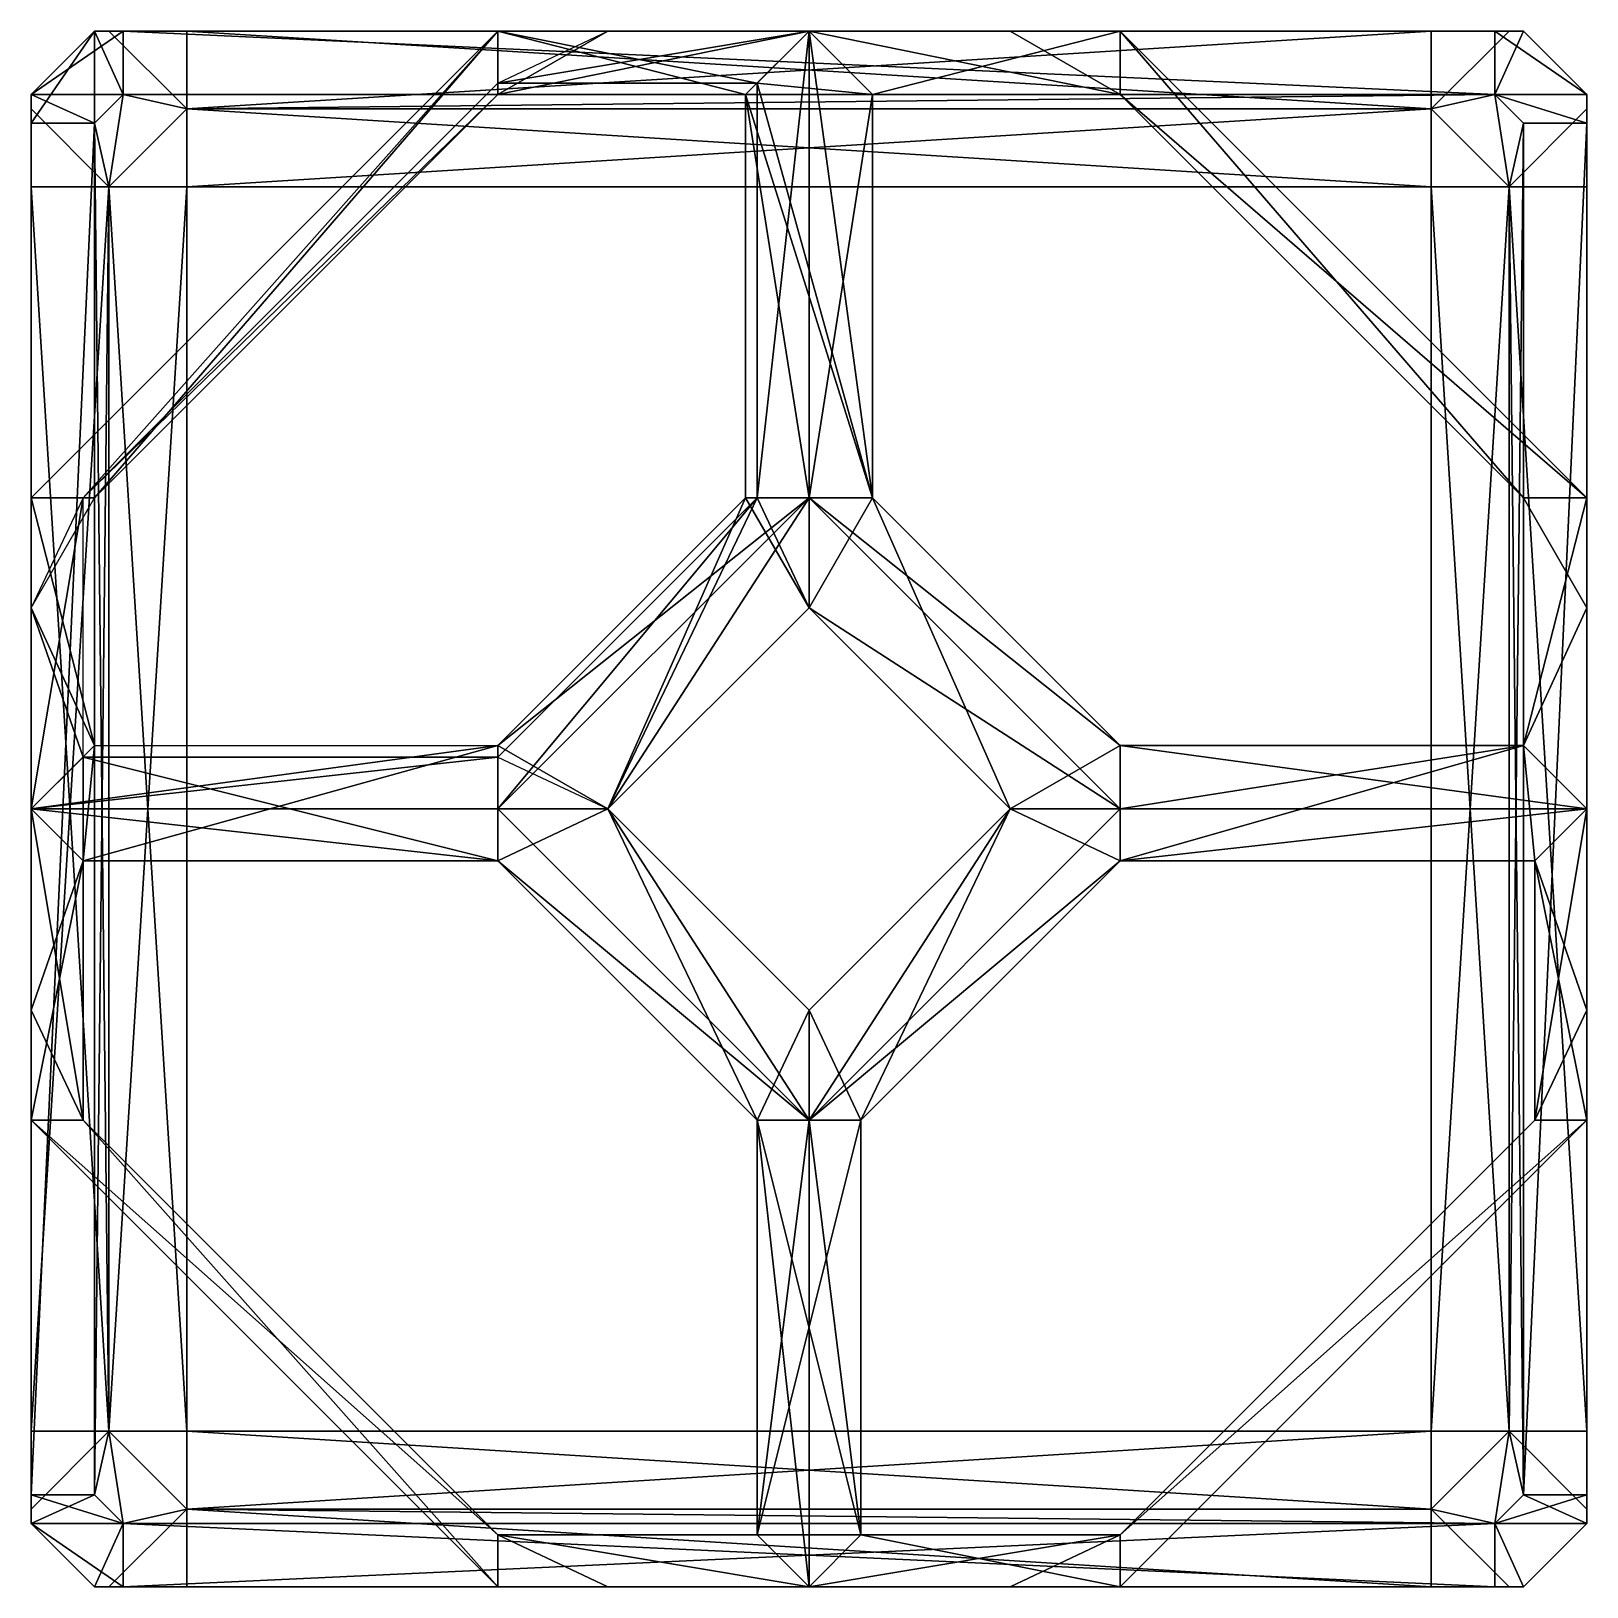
# Model space of a CAD drawing. Header units: metres. Extents: x 0 to 20, y 0 to 20.
import ezdxf

# ---------------------------------------------------------------- set-up
doc = ezdxf.new("R2010")
doc.units = ezdxf.units.M

msp = doc.modelspace()

# ---------------------------------------------------------------- linework, layer by layer
for points in [[(1.184, 19.184), (0, 19.184), (1.184, 20), (1.184, 19.184)], [(1.184, 20), (0, 19.184), (0.816, 20), (1.184, 20)], [(0, 19.184), (0.816, 20), (0.816, 20), (0, 19.184)], [(0.816, 20), (0, 19.184), (0, 19.184), (0.816, 20)], [(0, 14), (0.667, 14), (6, 20), (0, 14)], [(0.816, 14), (0, 14), (6, 20), (0.816, 14)], [(0, 18.816), (0.816, 20), (0, 19.184), (0, 18.816)], [(0.816, 20), (0, 18.816), (0.816, 18.816), (0.816, 20)], [(6, 19.333), (6, 20), (0.667, 14), (6, 19.333)], [(2, 20), (1.184, 20), (0.816, 20), (2, 20)], [(2, 20), (0.816, 20), (1, 20), (2, 20)], [(1, 20), (0.816, 20), (0.816, 20), (1, 20)], [(1, 20), (0.816, 20), (1, 20), (1, 20)], [(1, 20), (0.816, 20), (2, 20), (1, 20)], [(2, 20), (0.816, 20), (1.184, 20), (2, 20)], [(0.816, 14), (6, 20), (6, 19.184), (0.816, 14)], [(0.816, 20), (0.816, 18.816), (1.184, 19.184), (0.816, 20)], [(0.816, 20), (1.184, 19.184), (1.184, 20), (0.816, 20)], [(2, 20), (2, 19), (1, 20), (2, 20)], [(1, 20), (2, 19), (2, 20), (1, 20)], [(1, 20), (2, 19), (2, 19), (1, 20)], [(2, 19), (1, 20), (1, 20), (2, 19)], [(1.184, 20), (18.816, 19.184), (18.816, 20), (1.184, 20)], [(18.816, 19.184), (1.184, 20), (1.184, 19.184), (18.816, 19.184)], [(1.184, 20), (2, 20), (18.816, 20), (1.184, 20)], [(2, 20), (1.184, 20), (18, 20), (2, 20)], [(18, 20), (1.184, 20), (18.816, 20), (18, 20)], [(1.184, 20), (18.816, 19.184), (1.184, 19.184), (1.184, 20)], [(18.816, 19.184), (1.184, 20), (18.816, 20), (18.816, 19.184)], [(2, 20), (18, 19), (2, 19), (2, 20)], [(18, 19), (2, 20), (18, 20), (18, 19)], [(2, 19), (18, 20), (2, 20), (2, 19)], [(18, 20), (2, 19), (18, 19), (18, 20)], [(18, 20), (18.816, 20), (2, 20), (18, 20)], [(9.333, 19.333), (10, 20), (6, 20), (9.333, 19.333)], [(9.333, 19.333), (6, 20), (6, 19.333), (9.333, 19.333)], [(6, 19.184), (6, 20), (9.184, 19.184), (6, 19.184)], [(10, 20), (9.184, 19.184), (6, 20), (10, 20)], [(6, 20), (10, 20), (10, 20), (6, 20)], [(10, 20), (6, 20), (7.414, 20), (10, 20)], [(7.414, 20), (6, 20), (10, 20), (7.414, 20)], [(6, 19.333), (10, 20), (9.333, 19.333), (6, 19.333)], [(10, 20), (6, 19.333), (7.414, 20), (10, 20)], [(10, 20), (6, 19.184), (7.414, 20), (10, 20)], [(6, 19.184), (10, 20), (9.184, 19.184), (6, 19.184)], [(6, 19.184), (6, 19.333), (7.414, 20), (6, 19.184)], [(7.414, 20), (10, 20), (10, 20), (7.414, 20)], [(10, 14), (9.184, 19.184), (10, 20), (10, 14)], [(9.184, 19.184), (10, 20), (10.816, 19.184), (9.184, 19.184)], [(9.333, 14), (10, 14), (10, 20), (9.333, 14)], [(9.333, 14), (10, 20), (9.333, 19.333), (9.333, 14)], [(10, 20), (10.816, 19.184), (9.333, 19.333), (10, 20)], [(10.816, 14), (10, 14), (10, 20), (10.816, 14)], [(10.816, 14), (10, 20), (10.816, 19.184), (10.816, 14)], [(10.816, 19.184), (10, 20), (14, 19.184), (10.816, 19.184)], [(14, 20), (14, 19.184), (10, 20), (14, 20)], [(10, 14), (10.816, 19.184), (10, 20), (10, 14)], [(10, 20), (10.816, 19.184), (14, 20), (10, 20)], [(10, 20), (14, 20), (10, 20), (10, 20)], [(14, 20), (10, 20), (12.586, 20), (14, 20)], [(14, 20), (12.586, 20), (10, 20), (14, 20)], [(14, 20), (10, 20), (10, 20), (14, 20)], [(10, 20), (14, 19.184), (10.816, 19.184), (10, 20)], [(14, 19.184), (10, 20), (12.586, 20), (14, 19.184)], [(14, 19.184), (10, 20), (12.586, 20), (14, 19.184)], [(10, 20), (14, 19.184), (10.816, 19.184), (10, 20)], [(14, 19.184), (14, 20), (10.816, 19.184), (14, 19.184)], [(14, 19.184), (14, 19.184), (12.586, 20), (14, 19.184)], [(20, 14), (14, 19.184), (14, 20), (20, 14)], [(19.184, 14), (20, 14), (14, 20), (19.184, 14)], [(19.184, 14), (14, 20), (14, 19.184), (19.184, 14)], [(19, 20), (18, 19), (18, 20), (19, 20)], [(19, 20), (18, 19), (18, 19), (19, 20)], [(18, 19), (19, 20), (19, 20), (18, 19)], [(18, 20), (18, 19), (19, 20), (18, 20)], [(18.816, 20), (18, 20), (19.184, 20), (18.816, 20)], [(19.184, 20), (18, 20), (19, 20), (19.184, 20)], [(19.184, 20), (19, 20), (18, 20), (19.184, 20)], [(19.184, 20), (18, 20), (18.816, 20), (19.184, 20)], [(20, 19.184), (18.816, 19.184), (18.816, 20), (20, 19.184)], [(20, 19.184), (18.816, 20), (19.184, 20), (20, 19.184)], [(18.816, 19.184), (20, 19.184), (19.184, 20), (18.816, 19.184)], [(18.816, 19.184), (19.184, 20), (18.816, 20), (18.816, 19.184)], [(19.184, 20), (19, 20), (19.184, 20), (19.184, 20)], [(19.184, 20), (19, 20), (19, 20), (19.184, 20)], [(19.184, 20), (20, 19.184), (20, 19.184), (19.184, 20)], [(20, 19.184), (19.184, 20), (19.184, 20), (20, 19.184)], [(0.667, 14), (6, 19.184), (6, 19.333), (0.667, 14)], [(9.333, 19.333), (10.816, 14), (9.333, 14), (9.333, 19.333)], [(10.816, 14), (9.333, 19.333), (10.816, 19.184), (10.816, 14)], [(0, 19.184), (0.816, 18.816), (0, 18.816), (0, 19.184)], [(0.816, 18.816), (0, 19.184), (1.184, 19.184), (0.816, 18.816)], [(0, 19), (0, 18.816), (0, 19.184), (0, 19)], [(0, 19), (0, 19.184), (0, 19), (0, 19)], [(0, 18.816), (0, 19), (0, 19.184), (0, 18.816)], [(0, 19.184), (0, 19), (0, 19.184), (0, 19.184)], [(6, 19.184), (0.667, 14), (0.816, 14), (6, 19.184)], [(1, 18), (0.816, 18.816), (1.184, 19.184), (1, 18)], [(0.816, 18.816), (1, 18), (1.184, 19.184), (0.816, 18.816)], [(1, 18), (1.184, 19.184), (2, 19), (1, 18)], [(1.184, 19.184), (1, 18), (2, 19), (1.184, 19.184)], [(2, 19), (1.184, 19.184), (18.816, 19.184), (2, 19)], [(1.184, 19.184), (2, 19), (18.816, 19.184), (1.184, 19.184)], [(2, 19), (18.816, 19.184), (18, 19), (2, 19)], [(18.816, 19.184), (2, 19), (18, 19), (18.816, 19.184)], [(10, 14), (9.184, 14), (9.184, 19.184), (10, 14)], [(10.816, 14), (9.184, 19.184), (9.184, 14), (10.816, 14)], [(9.184, 19.184), (10.816, 14), (10.816, 19.184), (9.184, 19.184)], [(10, 14), (10.816, 14), (10.816, 19.184), (10, 14)], [(20, 14), (19.184, 14), (14, 19.184), (20, 14)], [(19.184, 14), (14, 19.184), (19.184, 14), (19.184, 14)], [(14, 19.184), (19.184, 14), (14, 19.184), (14, 19.184)], [(18, 19), (18.816, 19.184), (19, 18), (18, 19)], [(18.816, 19.184), (18, 19), (19, 18), (18.816, 19.184)], [(18.816, 19.184), (20, 18.816), (19.184, 18.816), (18.816, 19.184)], [(20, 18.816), (18.816, 19.184), (20, 19.184), (20, 18.816)], [(19, 18), (18.816, 19.184), (19.184, 18.816), (19, 18)], [(20, 18.816), (18.816, 19.184), (19.184, 18.816), (20, 18.816)], [(18.816, 19.184), (20, 18.816), (20, 19.184), (18.816, 19.184)], [(18.816, 19.184), (19, 18), (19.184, 18.816), (18.816, 19.184)], [(20, 19), (20, 18.816), (20, 19.184), (20, 19)], [(20, 19), (20, 19.184), (20, 19), (20, 19)], [(20, 18.816), (20, 19), (20, 19.184), (20, 18.816)], [(20, 19.184), (20, 19), (20, 19.184), (20, 19.184)], [(0, 18), (0, 19), (1, 18), (0, 18)], [(1, 18), (0, 19), (1, 18), (1, 18)], [(0, 19), (1, 18), (0, 19), (0, 19)], [(0, 19), (0, 18), (1, 18), (0, 19)], [(0, 18), (0, 18.816), (0, 19), (0, 18)], [(0, 18.816), (0, 18), (0, 19), (0, 18.816)], [(0.816, 18.816), (0, 1.184), (0.816, 1.184), (0.816, 18.816)], [(0, 1.184), (0.816, 18.816), (0, 18.816), (0, 1.184)], [(0, 2), (0, 1.184), (0, 18.816), (0, 2)], [(0, 2), (0, 18.816), (0, 18), (0, 2)], [(0, 1.184), (0, 2), (0, 18.816), (0, 1.184)], [(0, 18.816), (0, 2), (0, 18), (0, 18.816)], [(0.816, 18.816), (0, 1.184), (0, 18.816), (0.816, 18.816)], [(0, 1.184), (0.816, 18.816), (0.816, 1.184), (0, 1.184)], [(0.816, 18.816), (1, 18), (0.816, 1.184), (0.816, 18.816)], [(0.816, 1.184), (1, 2), (0.816, 18.816), (0.816, 1.184)], [(1, 18), (0.816, 18.816), (1, 2), (1, 18)], [(2, 19), (1, 18), (2, 18), (2, 19)], [(2, 19), (2, 18), (1, 18), (2, 19)], [(2, 19), (1, 18), (1, 18), (2, 19)], [(1, 18), (2, 19), (2, 19), (1, 18)], [(2, 19), (1, 18), (2, 18), (2, 19)], [(2, 19), (1, 18), (2, 18), (2, 19)], [(18, 19), (2, 18), (2, 19), (18, 19)], [(2, 18), (18, 19), (18, 18), (2, 18)], [(18, 19), (2, 18), (18, 18), (18, 19)], [(2, 18), (18, 19), (2, 19), (2, 18)], [(18, 18), (2, 19), (2, 18), (18, 18)], [(2, 19), (18, 18), (18, 19), (2, 19)], [(2, 19), (18, 18), (2, 18), (2, 19)], [(18, 18), (2, 19), (18, 19), (18, 18)], [(18, 19), (19, 18), (18, 18), (18, 19)], [(18, 19), (18, 18), (19, 18), (18, 19)], [(19, 18), (18, 19), (18, 18), (19, 18)], [(18, 19), (19, 18), (19, 18), (18, 19)], [(19, 18), (18, 19), (18, 19), (19, 18)], [(19, 18), (18, 18), (18, 19), (19, 18)], [(20, 19), (19, 18), (20, 18), (20, 19)], [(20, 19), (20, 18), (19, 18), (20, 19)], [(20, 19), (19, 18), (19, 18), (20, 19)], [(19, 18), (20, 19), (20, 19), (19, 18)], [(19, 18), (19.184, 18.816), (19, 2), (19, 18)], [(19, 2), (19.184, 18.816), (19.184, 1.184), (19, 2)], [(19, 18), (19.184, 1.184), (19.184, 18.816), (19, 18)], [(19.184, 1.184), (20, 18.816), (20, 1.184), (19.184, 1.184)], [(20, 18.816), (19.184, 1.184), (19.184, 18.816), (20, 18.816)], [(19.184, 1.184), (20, 18.816), (19.184, 18.816), (19.184, 1.184)], [(20, 18.816), (19.184, 1.184), (20, 1.184), (20, 18.816)], [(20, 18), (20, 18.816), (20, 19), (20, 18)], [(20, 18.816), (20, 18), (20, 19), (20, 18.816)], [(20, 2), (20, 1.184), (20, 18.816), (20, 2)], [(20, 2), (20, 18.816), (20, 18), (20, 2)], [(20, 1.184), (20, 2), (20, 18.816), (20, 1.184)], [(20, 18.816), (20, 2), (20, 18), (20, 18.816)], [(1, 18), (0, 2), (0, 18), (1, 18)], [(0, 2), (1, 18), (1, 2), (0, 2)], [(1, 2), (0, 18), (0, 2), (1, 2)], [(0, 18), (1, 2), (1, 18), (0, 18)], [(1, 2), (0.816, 1.184), (1, 18), (1, 2)], [(2, 18), (1, 2), (2, 2), (2, 18)], [(1, 2), (2, 18), (1, 18), (1, 2)], [(1, 18), (2, 2), (1, 2), (1, 18)], [(2, 2), (1, 18), (2, 18), (2, 2)], [(2, 18), (1, 2), (2, 2), (2, 18)], [(1, 2), (2, 18), (1, 18), (1, 2)], [(2, 18), (1, 2), (1, 18), (2, 18)], [(1, 2), (2, 18), (2, 2), (1, 2)], [(18, 2), (19, 18), (19, 2), (18, 2)], [(19, 18), (18, 2), (18, 18), (19, 18)], [(19, 18), (18, 2), (19, 2), (19, 18)], [(18, 2), (19, 18), (18, 18), (18, 2)], [(19, 2), (18, 18), (18, 2), (19, 2)], [(18, 18), (19, 2), (19, 18), (18, 18)], [(19, 18), (18, 2), (18, 18), (19, 18)], [(18, 2), (19, 18), (19, 2), (18, 2)], [(20, 2), (19, 18), (19, 2), (20, 2)], [(19, 18), (20, 2), (20, 18), (19, 18)], [(19, 18), (20, 2), (19, 2), (19, 18)], [(20, 2), (19, 18), (20, 18), (20, 2)], [(19, 2), (19.184, 1.184), (19, 18), (19, 2)], [(0, 10), (0.667, 10.667), (0.667, 14), (0, 10)], [(0, 10), (0.667, 14), (0, 14), (0, 10)], [(0.816, 10.816), (0, 10), (0, 14), (0.816, 10.816)], [(0.816, 10.816), (0, 14), (0.816, 14), (0.816, 10.816)], [(0, 10), (0, 10), (0, 14), (0, 10)], [(0, 10), (0, 14), (0, 12.586), (0, 10)], [(0, 10), (0, 12.586), (0, 14), (0, 10)], [(0, 12.586), (0.667, 10.667), (0.667, 14), (0, 12.586)], [(0.667, 14), (0, 12.586), (0.816, 14), (0.667, 14)], [(0.816, 10.816), (0, 12.586), (0.816, 14), (0.816, 10.816)], [(7.414, 10), (10, 14), (6, 10), (7.414, 10)], [(10, 14), (9.333, 14), (6, 10), (10, 14)], [(6, 10.667), (6, 10), (9.333, 14), (6, 10.667)], [(6, 10), (6, 10.816), (10, 14), (6, 10)], [(10, 14), (6, 10.816), (9.184, 14), (10, 14)], [(10, 14), (7.414, 10), (6, 10), (10, 14)], [(7.414, 10), (9.333, 14), (6, 10.667), (7.414, 10)], [(7.414, 10), (9.184, 14), (6, 10.816), (7.414, 10)], [(10, 14), (7.414, 10), (10, 12.586), (10, 14)], [(7.414, 10), (10, 14), (10, 12.586), (7.414, 10)], [(9.333, 14), (7.414, 10), (10, 12.586), (9.333, 14)], [(9.184, 14), (7.414, 10), (10, 12.586), (9.184, 14)], [(10.816, 14), (9.184, 14), (10, 12.586), (10.816, 14)], [(10.816, 14), (9.333, 14), (10, 12.586), (10.816, 14)], [(10, 14), (10, 12.586), (14, 10), (10, 14)], [(14, 10.816), (14, 10), (10, 14), (14, 10.816)], [(14, 10.816), (10, 14), (10.816, 14), (14, 10.816)], [(14, 10), (14, 10.816), (10, 14), (14, 10)], [(10, 14), (14, 10.816), (10.816, 14), (10, 14)], [(10, 12.586), (10, 14), (14, 10), (10, 12.586)], [(12.586, 10), (10.816, 14), (10, 12.586), (12.586, 10)], [(12.586, 10), (10.816, 14), (10, 12.586), (12.586, 10)], [(10.816, 14), (12.586, 10), (14, 10.816), (10.816, 14)], [(10.816, 14), (12.586, 10), (14, 10.816), (10.816, 14)], [(20, 10), (19.184, 10.816), (20, 14), (20, 10)], [(20, 14), (19.184, 10.816), (19.184, 14), (20, 14)], [(20, 14), (19.184, 10.816), (20, 10), (20, 14)], [(19.184, 10.816), (20, 14), (19.184, 14), (19.184, 10.816)], [(20, 12.586), (19.184, 10.816), (19.184, 14), (20, 12.586)], [(19.184, 14), (19.184, 14), (20, 12.586), (19.184, 14)], [(19.184, 10.816), (20, 12.586), (19.184, 14), (19.184, 10.816)], [(20, 10), (20, 10), (20, 14), (20, 10)], [(20, 10), (20, 14), (20, 12.586), (20, 10)], [(20, 10), (20, 12.586), (20, 14), (20, 10)], [(0, 10), (0, 10), (0, 12.586), (0, 10)], [(0.667, 10.667), (0, 12.586), (0, 10), (0.667, 10.667)], [(0, 12.586), (0.816, 10.816), (0, 10), (0, 12.586)], [(14, 10), (10, 12.586), (12.586, 10), (14, 10)], [(10, 12.586), (14, 10), (12.586, 10), (10, 12.586)], [(19.184, 10.816), (20, 12.586), (20, 10), (19.184, 10.816)], [(20, 12.586), (19.184, 10.816), (20, 10), (20, 12.586)], [(20, 10), (20, 10), (20, 12.586), (20, 10)], [(0, 10), (0.816, 10.816), (6, 10.816), (0, 10)], [(6, 10.816), (6, 10), (0, 10), (6, 10.816)], [(0.816, 10.816), (0.667, 9.333), (0, 10), (0.816, 10.816)], [(0.667, 9.333), (6, 10.816), (6, 9.333), (0.667, 9.333)], [(6, 10.816), (0.667, 9.333), (0.816, 10.816), (6, 10.816)], [(7.414, 10), (6, 10.816), (6, 9.333), (7.414, 10)], [(14, 9.333), (14, 10.816), (12.586, 10), (14, 9.333)], [(14, 10.816), (12.586, 10), (14, 9.333), (14, 10.816)], [(14, 10), (14, 10.816), (19.184, 10.816), (14, 10)], [(19.184, 10.816), (20, 10), (14, 10), (19.184, 10.816)], [(14, 10.816), (14, 10), (20, 10), (14, 10.816)], [(14, 10.816), (20, 10), (19.184, 10.816), (14, 10.816)], [(19.184, 10.816), (14, 9.333), (14, 10.816), (19.184, 10.816)], [(14, 9.333), (19.184, 10.816), (19.333, 9.333), (14, 9.333)], [(19.184, 10.816), (14, 9.333), (19.333, 9.333), (19.184, 10.816)], [(14, 9.333), (19.184, 10.816), (14, 10.816), (14, 9.333)], [(19.184, 10.816), (20, 10), (19.333, 9.333), (19.184, 10.816)], [(19.184, 10.816), (19.333, 9.333), (20, 10), (19.184, 10.816)], [(6, 10), (6, 10.667), (0, 10), (6, 10)], [(0, 10), (6, 10.667), (0.667, 10.667), (0, 10)], [(0.667, 10.667), (0.667, 9.333), (0, 10), (0.667, 10.667)], [(0.667, 10.667), (6, 9.333), (0.667, 9.333), (0.667, 10.667)], [(6, 9.333), (0.667, 10.667), (6, 10.667), (6, 9.333)], [(7.414, 10), (6, 9.333), (6, 10.667), (7.414, 10)], [(0, 6), (0.667, 6), (0, 10), (0, 6)], [(0, 10), (0.667, 6), (0.667, 9.333), (0, 10)], [(0, 10), (0.667, 9.333), (6, 9.333), (0, 10)], [(0, 10), (6, 9.333), (6, 10), (0, 10)], [(6, 9.333), (6, 10), (0, 10), (6, 9.333)], [(6, 9.333), (0, 10), (0.667, 9.333), (6, 9.333)], [(0.667, 9.333), (0, 10), (0, 6), (0.667, 9.333)], [(0, 10), (0, 7.414), (0, 6), (0, 10)], [(0, 7.414), (0, 10), (0, 10), (0, 7.414)], [(0, 7.414), (0, 10), (0, 6), (0, 7.414)], [(0, 10), (0, 7.414), (0, 10), (0, 10)], [(0.667, 9.333), (0, 7.414), (0, 10), (0.667, 9.333)], [(0.667, 9.333), (0, 7.414), (0, 10), (0.667, 9.333)], [(10, 6), (7.414, 10), (6, 10), (10, 6)], [(6, 10), (6, 9.333), (10, 6), (6, 10)], [(6, 10), (6, 9.333), (10, 6), (6, 10)], [(7.414, 10), (10, 6), (6, 10), (7.414, 10)], [(7.414, 10), (9.333, 6), (6, 9.333), (7.414, 10)], [(7.414, 10), (9.333, 6), (6, 9.333), (7.414, 10)], [(7.414, 10), (10, 6), (10, 7.414), (7.414, 10)], [(10, 6), (7.414, 10), (10, 7.414), (10, 6)], [(9.333, 6), (7.414, 10), (10, 7.414), (9.333, 6)], [(9.333, 6), (7.414, 10), (10, 7.414), (9.333, 6)], [(10, 7.414), (10, 6), (12.586, 10), (10, 7.414)], [(12.586, 10), (10, 6), (14, 10), (12.586, 10)], [(14, 9.333), (10, 6), (14, 10), (14, 9.333)], [(10, 6), (14, 9.333), (14, 10), (10, 6)], [(10, 6), (10, 7.414), (12.586, 10), (10, 6)], [(10, 6), (12.586, 10), (14, 10), (10, 6)], [(10.667, 6), (12.586, 10), (10, 7.414), (10.667, 6)], [(12.586, 10), (10.667, 6), (10, 7.414), (12.586, 10)], [(12.586, 10), (10.667, 6), (14, 9.333), (12.586, 10)], [(10.667, 6), (12.586, 10), (14, 9.333), (10.667, 6)], [(14, 9.333), (14, 10), (20, 10), (14, 9.333)], [(20, 10), (19.333, 9.333), (14, 9.333), (20, 10)], [(19.333, 9.333), (20, 10), (14, 9.333), (19.333, 9.333)], [(14, 9.333), (20, 10), (14, 10), (14, 9.333)], [(20, 6), (19.333, 9.333), (20, 10), (20, 6)], [(19.333, 6), (20, 6), (20, 10), (19.333, 6)], [(19.333, 6), (20, 10), (19.333, 9.333), (19.333, 6)], [(19.333, 9.333), (20, 7.414), (20, 10), (19.333, 9.333)], [(20, 7.414), (19.333, 9.333), (20, 10), (20, 7.414)], [(20, 10), (20, 7.414), (20, 6), (20, 10)], [(20, 7.414), (20, 10), (20, 10), (20, 7.414)], [(20, 7.414), (20, 10), (20, 6), (20, 7.414)], [(20, 10), (20, 7.414), (20, 10), (20, 10)], [(0.667, 9.333), (0, 6), (0.667, 6), (0.667, 9.333)], [(0, 7.414), (0.667, 9.333), (0.667, 6), (0, 7.414)], [(0, 7.414), (0.667, 9.333), (0.667, 6), (0, 7.414)], [(9.333, 6), (10, 6), (6, 9.333), (9.333, 6)], [(10, 6), (6, 9.333), (9.333, 6), (10, 6)], [(10.667, 6), (10, 6), (14, 9.333), (10.667, 6)], [(10, 6), (10.667, 6), (14, 9.333), (10, 6)], [(20, 6), (19.333, 6), (19.333, 9.333), (20, 6)], [(20, 7.414), (19.333, 9.333), (19.333, 6), (20, 7.414)], [(19.333, 9.333), (20, 7.414), (19.333, 6), (19.333, 9.333)], [(0, 7.414), (0.667, 6), (0.667, 6), (0, 7.414)], [(10.667, 6), (9.333, 6), (10, 7.414), (10.667, 6)], [(10.667, 6), (9.333, 6), (10, 7.414), (10.667, 6)], [(20, 7.414), (19.333, 6), (19.333, 6), (20, 7.414)], [(6, 0), (6, 0.667), (0, 6), (6, 0)], [(0.667, 6), (0, 6), (6, 0.667), (0.667, 6)], [(0.667, 6), (0, 6), (6, 0), (0.667, 6)], [(6, 0), (6, 0.667), (0.667, 6), (6, 0)], [(0.667, 6), (6, 0.667), (6, 0.667), (0.667, 6)], [(6, 0.667), (0.667, 6), (0.667, 6), (6, 0.667)], [(9.333, 0.667), (10, 0), (10, 6), (9.333, 0.667)], [(9.333, 0.667), (10, 6), (9.333, 6), (9.333, 0.667)], [(9.333, 6), (10, 0), (10, 6), (9.333, 6)], [(10, 0), (9.333, 6), (9.333, 0.667), (10, 0)], [(10.667, 0.667), (9.333, 6), (10.667, 6), (10.667, 0.667)], [(9.333, 6), (10.667, 0.667), (9.333, 0.667), (9.333, 6)], [(10.667, 6), (9.333, 0.667), (10.667, 0.667), (10.667, 6)], [(9.333, 0.667), (10.667, 6), (9.333, 6), (9.333, 0.667)], [(10.667, 0.667), (10, 0), (10, 6), (10.667, 0.667)], [(10.667, 0.667), (10, 6), (10.667, 6), (10.667, 0.667)], [(10.667, 0.667), (10, 6), (10, 0), (10.667, 0.667)], [(10, 6), (10.667, 0.667), (10.667, 6), (10, 6)], [(14, 0.667), (20, 6), (14, 0), (14, 0.667)], [(20, 6), (14, 0.667), (19.333, 6), (20, 6)], [(14, 0.667), (14, 0), (20, 6), (14, 0.667)], [(14, 0.667), (20, 6), (19.333, 6), (14, 0.667)], [(14, 0.667), (19.333, 6), (14, 0.667), (14, 0.667)], [(19.333, 6), (14, 0.667), (19.333, 6), (19.333, 6)], [(1, 2), (0, 1), (0, 2), (1, 2)], [(1, 2), (0, 1), (0, 1), (1, 2)], [(0, 1), (1, 2), (1, 2), (0, 1)], [(1, 2), (0, 2), (0, 1), (1, 2)], [(0, 1), (0, 1.184), (0, 2), (0, 1)], [(0, 1.184), (0, 1), (0, 2), (0, 1.184)], [(0.816, 1.184), (1, 2), (1.184, 0.816), (0.816, 1.184)], [(1, 2), (0.816, 1.184), (1.184, 0.816), (1, 2)], [(1, 2), (2, 1), (2, 2), (1, 2)], [(2, 2), (2, 1), (1, 2), (2, 2)], [(1.184, 0.816), (1, 2), (2, 1), (1.184, 0.816)], [(1, 2), (1.184, 0.816), (2, 1), (1, 2)], [(1, 2), (2, 1), (2, 2), (1, 2)], [(1, 2), (2, 1), (2, 1), (1, 2)], [(2, 1), (1, 2), (1, 2), (2, 1)], [(2, 1), (1, 2), (2, 2), (2, 1)], [(2, 2), (18, 1), (2, 1), (2, 2)], [(18, 1), (2, 2), (18, 2), (18, 1)], [(2, 1), (18, 2), (2, 2), (2, 1)], [(18, 2), (2, 1), (18, 1), (18, 2)], [(2, 1), (18, 2), (2, 2), (2, 1)], [(18, 2), (2, 1), (18, 1), (18, 2)], [(18, 2), (2, 1), (2, 2), (18, 2)], [(2, 1), (18, 2), (18, 1), (2, 1)], [(18, 2), (19, 2), (18, 1), (18, 2)], [(18.816, 0.816), (18, 1), (19, 2), (18.816, 0.816)], [(18, 2), (18, 1), (19, 2), (18, 2)], [(18, 1), (18.816, 0.816), (19, 2), (18, 1)], [(19, 2), (18, 2), (18, 1), (19, 2)], [(19, 2), (18, 1), (18, 1), (19, 2)], [(18, 1), (19, 2), (19, 2), (18, 1)], [(19, 2), (18, 1), (18, 2), (19, 2)], [(18.816, 0.816), (19, 2), (19.184, 1.184), (18.816, 0.816)], [(19, 2), (18.816, 0.816), (19.184, 1.184), (19, 2)], [(20, 2), (19, 2), (20, 1), (20, 2)], [(20, 2), (20, 1), (19, 2), (20, 2)], [(19, 2), (20, 1), (20, 1), (19, 2)], [(20, 1), (19, 2), (19, 2), (20, 1)], [(20, 1), (20, 1.184), (20, 2), (20, 1)], [(20, 1.184), (20, 1), (20, 2), (20, 1.184)], [(0, 0.816), (1.184, 0.816), (0.816, 1.184), (0, 0.816)], [(0, 0.816), (0.816, 1.184), (0, 1.184), (0, 0.816)], [(1.184, 0.816), (0, 0.816), (0, 1.184), (1.184, 0.816)], [(1.184, 0.816), (0, 1.184), (0.816, 1.184), (1.184, 0.816)], [(0, 1.184), (0, 1), (0, 0.816), (0, 1.184)], [(0, 0.816), (0, 1), (0, 1.184), (0, 0.816)], [(20, 0.816), (18.816, 0.816), (19.184, 1.184), (20, 0.816)], [(18.816, 0.816), (20, 0.816), (20, 1.184), (18.816, 0.816)], [(18.816, 0.816), (20, 1.184), (19.184, 1.184), (18.816, 0.816)], [(20, 0.816), (19.184, 1.184), (20, 1.184), (20, 0.816)], [(20, 1.184), (20, 1), (20, 0.816), (20, 1.184)], [(20, 0.816), (20, 1), (20, 1.184), (20, 0.816)], [(0, 1), (0, 0.816), (0, 0.816), (0, 1)], [(0, 1), (0, 0.816), (0, 1), (0, 1)], [(1.184, 0), (0, 0.816), (0.816, 0), (1.184, 0)], [(0, 0.816), (1.184, 0), (1.184, 0.816), (0, 0.816)], [(1.184, 0.816), (0.816, 0), (0, 0.816), (1.184, 0.816)], [(0, 0.816), (0.816, 0), (0.816, 0), (0, 0.816)], [(0.816, 0), (0, 0.816), (0, 0.816), (0.816, 0)], [(0.816, 0), (1.184, 0.816), (1.184, 0), (0.816, 0)], [(2, 1), (2, 0), (1, 0), (2, 1)], [(2, 1), (1, 0), (1, 0), (2, 1)], [(1, 0), (2, 1), (2, 1), (1, 0)], [(2, 1), (1, 0), (2, 0), (2, 1)], [(1.184, 0.816), (2, 1), (18.816, 0.816), (1.184, 0.816)], [(2, 1), (1.184, 0.816), (18.816, 0.816), (2, 1)], [(18.816, 0.816), (1.184, 0), (1.184, 0.816), (18.816, 0.816)], [(1.184, 0), (18.816, 0.816), (18.816, 0), (1.184, 0)], [(18.816, 0), (1.184, 0.816), (1.184, 0), (18.816, 0)], [(1.184, 0.816), (18.816, 0), (18.816, 0.816), (1.184, 0.816)], [(2, 1), (18, 0), (2, 0), (2, 1)], [(18, 0), (2, 1), (18, 1), (18, 0)], [(18, 0), (2, 1), (2, 0), (18, 0)], [(2, 1), (18, 0), (18, 1), (2, 1)], [(18.816, 0.816), (2, 1), (18, 1), (18.816, 0.816)], [(2, 1), (18.816, 0.816), (18, 1), (2, 1)], [(18, 1), (18, 0), (19, 0), (18, 1)], [(18, 1), (19, 0), (18, 0), (18, 1)], [(18, 1), (19, 0), (19, 0), (18, 1)], [(19, 0), (18, 1), (18, 1), (19, 0)], [(18.816, 0.816), (19.184, 0), (18.816, 0), (18.816, 0.816)], [(19.184, 0), (18.816, 0.816), (20, 0.816), (19.184, 0)], [(19.184, 0), (18.816, 0.816), (18.816, 0), (19.184, 0)], [(18.816, 0.816), (19.184, 0), (20, 0.816), (18.816, 0.816)], [(19.184, 0), (20, 0.816), (19.184, 0), (19.184, 0)], [(20, 0.816), (19.184, 0), (20, 0.816), (20, 0.816)], [(20, 1), (20, 0.816), (20, 0.816), (20, 1)], [(20, 1), (20, 0.816), (20, 1), (20, 1)], [(6, 0.667), (6, 0), (10, 0), (6, 0.667)], [(6, 0.667), (10, 0), (9.333, 0.667), (6, 0.667)], [(10, 0), (9.333, 0.667), (6, 0.667), (10, 0)], [(10, 0), (6, 0.667), (6, 0), (10, 0)], [(10, 0), (6, 0.667), (9.333, 0.667), (10, 0)], [(6, 0.667), (10, 0), (7.414, 0), (6, 0.667)], [(6, 0.667), (6, 0.667), (7.414, 0), (6, 0.667)], [(6, 0.667), (10, 0), (7.414, 0), (6, 0.667)], [(10, 0), (6, 0.667), (9.333, 0.667), (10, 0)], [(10, 0), (9.333, 0.667), (10.667, 0.667), (10, 0)], [(10.667, 0.667), (10, 0), (9.333, 0.667), (10.667, 0.667)], [(10, 0), (10.667, 0.667), (14, 0), (10, 0)], [(14, 0), (14, 0.667), (10, 0), (14, 0)], [(10, 0), (14, 0.667), (10.667, 0.667), (10, 0)], [(10, 0), (14, 0.667), (10.667, 0.667), (10, 0)], [(14, 0.667), (10, 0), (12.586, 0), (14, 0.667)], [(10, 0), (14, 0.667), (12.586, 0), (10, 0)], [(14, 0.667), (10, 0), (10.667, 0.667), (14, 0.667)], [(14, 0), (10.667, 0.667), (14, 0.667), (14, 0)], [(14, 0.667), (12.586, 0), (14, 0.667), (14, 0.667)], [(1.184, 0), (2, 0), (0.816, 0), (1.184, 0)], [(0.816, 0), (2, 0), (1, 0), (0.816, 0)], [(0.816, 0), (1, 0), (0.816, 0), (0.816, 0)], [(0.816, 0), (1, 0), (1, 0), (0.816, 0)], [(0.816, 0), (1, 0), (2, 0), (0.816, 0)], [(0.816, 0), (2, 0), (1.184, 0), (0.816, 0)], [(2, 0), (1.184, 0), (18.816, 0), (2, 0)], [(1.184, 0), (2, 0), (18.816, 0), (1.184, 0)], [(18, 0), (18.816, 0), (2, 0), (18, 0)], [(2, 0), (18.816, 0), (18, 0), (2, 0)], [(10, 0), (6, 0), (10, 0), (10, 0)], [(6, 0), (10, 0), (7.414, 0), (6, 0)], [(6, 0), (7.414, 0), (10, 0), (6, 0)], [(10, 0), (7.414, 0), (10, 0), (10, 0)], [(14, 0), (10, 0), (10, 0), (14, 0)], [(10, 0), (14, 0), (12.586, 0), (10, 0)], [(12.586, 0), (14, 0), (10, 0), (12.586, 0)], [(12.586, 0), (10, 0), (10, 0), (12.586, 0)], [(19.184, 0), (18, 0), (18.816, 0), (19.184, 0)], [(18, 0), (19.184, 0), (19, 0), (18, 0)], [(19, 0), (19.184, 0), (18, 0), (19, 0)], [(18, 0), (19.184, 0), (18.816, 0), (18, 0)], [(19, 0), (19.184, 0), (19.184, 0), (19, 0)], [(19, 0), (19.184, 0), (19, 0), (19, 0)]]:
    msp.add_lwpolyline(points)

doc.saveas('drawing.dxf')
